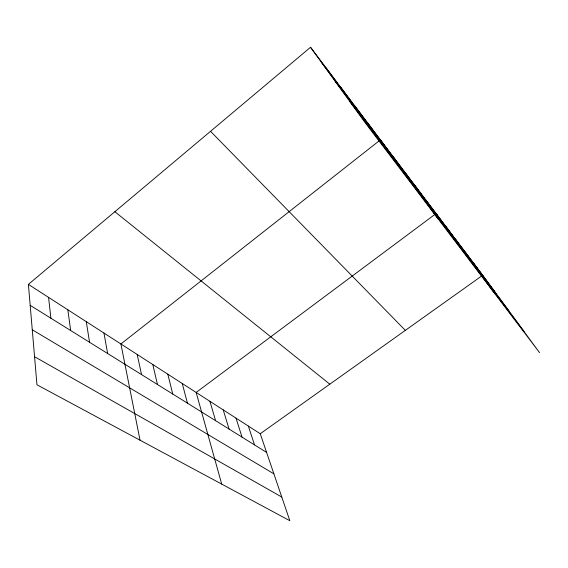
<?xml version="1.0" encoding="UTF-8"?>
<svg xmlns="http://www.w3.org/2000/svg" width="568" height="568" viewBox="0 0 568 568"><rect width="100%" height="100%" fill="white"/><g stroke="black" fill="none" stroke-linecap="round" stroke-linejoin="round"><path stroke-width="0.85" d="M28.4 284.376L260.25 433.739L289.836 520.721L36.948 384.777L28.4 284.376L310.533 47.279L482.715 275.246L539.6 352.7L365.423 123.057L310.533 47.279M260.25 433.739L482.715 275.246M34.563 356.718L281.778 497.035M32.262 329.774L273.89 473.84M30.182 305.335L266.605 452.412M114.857 211.722L329.809 384.181M210.536 131.314L405.346 330.37M321.843 62.892L494.849 291.767M335.127 81.231L508.821 310.788M349.902 101.629L524.015 331.478M474.117 263.857L486.279 280.429M465.178 252.022L477.368 268.643M455.877 239.71L468.089 256.36M446.192 226.888L458.419 243.565M493.94 292.499L436.103 213.532L196.145 392.438L221.712 484.099M425.894 200.021L438.113 216.706M415.258 185.928L427.448 202.599M404.153 171.231L416.308 187.859M392.559 155.881L404.657 172.452M437.992 218.73L380.439 139.834L120.906 343.974L140.033 440.193M367.759 123.043L379.694 139.423M354.475 105.449L366.296 121.701M340.537 87.003L352.224 103.078M325.911 67.635L337.42 83.503M248.344 426.071L254.549 444.914M236.004 418.119L242.046 437.14M223.21 409.876L229.074 429.067M209.933 401.32L215.599 420.682M182.243 383.485L187.454 403.173M167.801 374.177L172.757 394.036M152.785 364.507L157.471 384.522M137.172 354.446L141.546 374.61M103.965 333.054L107.629 353.516M86.286 321.673L89.552 342.27M67.84 309.787L70.659 330.512M48.564 297.362L50.886 318.215"/></g></svg>
